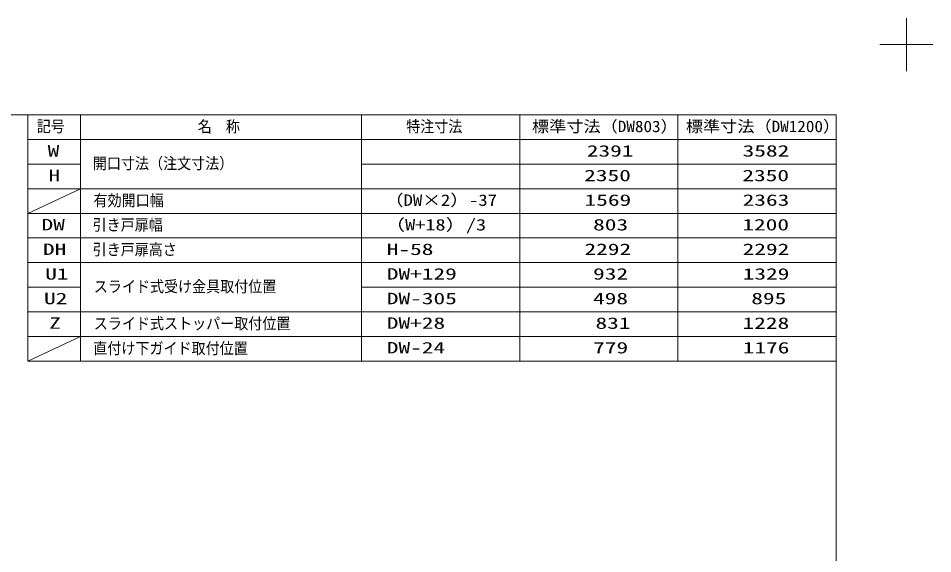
# Model space of a CAD drawing. Units: millimetres, scale not verified. Extents: x -6062 to 6062, y -3045 to 3045.
# Drawn here: x -114 to 2488, y 1522 to 3045 of the extents above; entities that cross this region are included whole.
import ezdxf
from ezdxf.enums import TextEntityAlignment as Align

# ---------------------------------------------------------------- set-up
doc = ezdxf.new("R2010")
doc.units = ezdxf.units.MM
doc.header["$LTSCALE"] = 20
doc.layers.add('0-5_1図面枠', color=7, linetype='Continuous', lineweight=9)
doc.styles.add('ＭＳ ゴシック', font='')
doc.styles.get('ＭＳ ゴシック').set_extended_font_data('MS Gothic')

# ---------------------------------------------------------------- blocks, each defined once
blk = doc.blocks.new('グループ-107')
at = {"layer": '0-5_1図面枠'}
for p, q in [((84000, 57900), (84000, 60900)), ((85500, 59400), (82500, 59400))]:
    blk.add_line(p, q, dxfattribs=at)
blk = doc.blocks.new('グループ-109')
at = {"layer": '0-5_1図面枠'}
blk.add_lwpolyline([(-80000, 55400), (80000, 55400), (80000, -55400), (-80000, -55400)], close=True, dxfattribs=at)
blk = doc.blocks.new('図面枠')
at = {"layer": '0-5_1図面枠'}
for name in ['グループ-107', 'グループ-109']:
    blk.add_blockref(name, (0, 0), dxfattribs=at)

msp = doc.modelspace()

# ---------------------------------------------------------------- linework, layer by layer
at = {"layer": '0-5_1図面枠'}
for p, q in [((62.5, 2770), (62.5, 2070)), ((862.5, 2770), (862.5, 2070)), ((1312.5, 2770), (1312.5, 2070)), ((1762.5, 2770), (1762.5, 2070)), ((2212.5, 2700), (-87.5, 2700)), ((62.5, 2630), (-87.5, 2630)), ((2212.5, 2630), (862.5, 2630)), ((2212.5, 2560), (-87.5, 2560)), ((62.5, 2560), (-87.5, 2490)), ((2212.5, 2490), (-87.5, 2490)), ((2212.5, 2420), (-87.5, 2420)), ((2212.5, 2420), (-87.5, 2420)), ((2212.5, 2350), (-87.5, 2350)), ((62.5, 2280), (-87.5, 2280)), ((2212.5, 2280), (862.5, 2280)), ((2212.5, 2210), (-87.5, 2210)), ((62.5, 2140), (-87.5, 2070)), ((2212.5, 2140), (-87.5, 2140))]:
    msp.add_line(p, q, dxfattribs=at)
msp.add_lwpolyline([(-87.5, 2770), (2212.5, 2770), (2212.5, 2070), (-87.5, 2070)], close=True, dxfattribs=at)

# ---------------------------------------------------------------- block references
at = {"layer": '0-5_1図面枠', "xscale": 0.05, "yscale": 0.05}
msp.add_blockref('図面枠', (-1787.5, 0), dxfattribs=at)

# ---------------------------------------------------------------- texts
at = {"layer": '0-5_1図面枠', "style": 'ＭＳ ゴシック'}
for s, width, p in [('名\u3000称', 0.9, (396.3, 2711.07)), ('特注寸法', 0.9, (989.42, 2711.15)), ('標準寸法（DW803）', 1.1, (1347.3, 2711.35)), ('標準寸法（DW1200）', 1.1, (1785, 2711.35)), ('記号', 0.9, (-61.77, 2711.64)), ('W', 1.5, (-30.75, 2641.83)), ('2391', 1.5, (1503.37, 2641.74)), ('3582', 1.5, (1946.64, 2641.83)), ('開口寸法（注文寸法）', 0.9, (97.9, 2606.25)), ('H', 1.5, (-28.25, 2571.83)), ('2350', 1.5, (1495.86, 2571.74)), ('2350', 1.5, (1945.86, 2571.74)), ('有効開口幅', 0.9, (99.79, 2500.98)), ('（DW×2）-37', 1.2, (928.67, 2501.64)), ('1569', 1.5, (1496.84, 2501.74)), ('2363', 1.5, (1946.64, 2501.83)), ('DW', 1.5, (-48.15, 2431.83)), ('引き戸扉幅', 0.9, (97.12, 2431.35)), ('（W+18）/3', 1.3, (928.67, 2431.64)), ('803', 1.5, (1521.23, 2431.74)), ('1200', 1.5, (1945.86, 2431.74)), ('DH', 1.5, (-44.11, 2361.83)), ('引き戸扉高さ', 0.9, (97.12, 2361.17)), ('H-58', 1.5, (934.05, 2361.83)), ('2292', 1.5, (1496.64, 2361.83)), ('2292', 1.5, (1946.64, 2361.83)), ('U1', 1.5, (-37.65, 2291.74)), ('DW+129', 1.5, (934.22, 2291.74)), ('932', 1.5, (1521.23, 2291.83)), ('1329', 1.5, (1946.84, 2291.74)), ('スライド式受け金具取付位置', 0.9, (100.57, 2255.97)), ('U2', 1.5, (-41.02, 2221.83)), ('DW-305', 1.5, (934.22, 2221.74)), ('498', 1.5, (1521.03, 2221.83)), ('895', 1.5, (1971.23, 2221.83)), ('Z', 1.5, (-26.23, 2151.83)), ('スライド式ストッパー取付位置', 0.9, (100.57, 2150.78)), ('DW+28', 1.5, (934.22, 2151.83)), ('831', 1.5, (1527.96, 2151.74)), ('1228', 1.5, (1946.43, 2151.74)), ('直付け下ガイド取付位置', 0.9, (99.05, 2080.2)), ('DW-24', 1.5, (934.22, 2081.83)), ('779', 1.5, (1521.43, 2081.83)), ('1176', 1.5, (1946.84, 2081.74))]:
    msp.add_text(s, height=32.55, dxfattribs=dict(at, width=width)).set_placement(p, align=Align.BOTTOM_LEFT)

doc.saveas('drawing.dxf')
